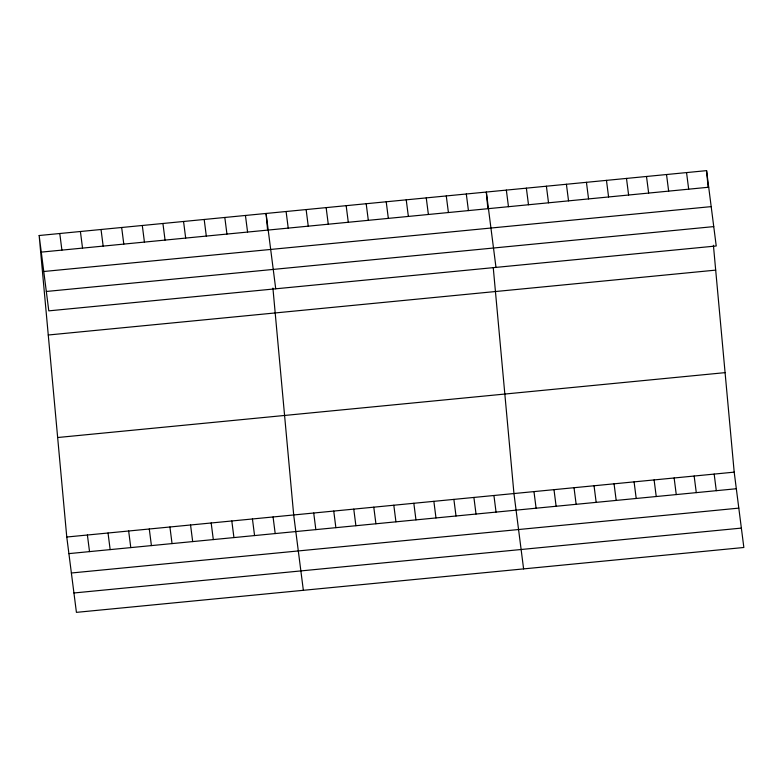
<?xml version="1.0" encoding="UTF-8"?>
<svg xmlns="http://www.w3.org/2000/svg" width="783" height="783" viewBox="0 0 783 783"><rect width="100%" height="100%" fill="white"/><g stroke="black" fill="none" stroke-linecap="round" stroke-linejoin="round"><path stroke-width="1.17" d="M39.15 235.517L706.579 170.635L716.23 245.979L48.8 310.861L39.15 235.517L66.77 537.021L76.421 612.365L743.85 547.483L734.2 472.139L713.411 245.255M41.274 252.116L708.703 187.235M43.76 271.505L711.189 206.624M46.314 291.472L713.744 226.6M48.262 335.007L715.691 270.125M57.658 437.521L725.078 372.639M66.77 537.021L734.2 472.139M68.894 553.62L736.323 488.739M71.38 572.999L738.809 508.128M73.945 592.976L741.364 528.094M686.554 172.583L688.678 189.183M714.174 474.087L716.298 490.687M666.529 174.531L668.653 191.13M694.149 476.025L696.283 492.624M646.504 176.469L648.637 193.068M674.134 477.973L676.258 494.572M626.488 178.416L628.612 195.016M654.108 479.92L656.232 496.52M606.463 180.364L608.587 196.964M634.083 481.868L636.207 498.468M586.438 182.312L588.562 198.911M614.058 483.816L616.192 500.415M566.412 184.259L568.546 200.859M594.043 485.763L596.166 502.363M546.397 186.207L548.521 202.807M574.017 487.711L576.141 504.311M526.372 188.155L528.496 204.754M553.992 489.649L556.116 506.249M506.347 190.093L508.47 206.692M533.967 491.597L536.101 508.196M495.982 267.394L486.321 192.041L487.848 208.63M523.602 568.898L513.951 493.544L493.27 267.855M466.306 193.988L468.43 210.588M493.926 495.492L496.05 512.092M446.281 195.936L448.405 212.536M473.901 497.44L476.025 514.04M426.255 197.884L428.379 214.483M453.876 499.388L456.009 515.987M406.23 199.831L408.364 216.431M433.86 501.335L435.984 517.935M386.215 201.779L388.339 218.379M413.835 503.273L415.959 519.873M366.19 203.727L368.313 220.326M393.81 505.221L395.934 521.821M346.164 205.665L348.288 222.264M373.785 507.169L375.918 523.768M326.139 207.612L328.273 224.212M353.769 509.116L355.893 525.716M306.124 209.56L308.248 226.16M333.744 511.064L335.868 527.664M286.098 211.508L288.222 228.107M313.719 513.012L315.843 529.611M275.724 288.81L266.073 213.456L267.59 230.036M303.354 590.304L293.694 514.96L272.915 288.075M245.441 215.462L247.575 232.062M273.071 516.966L275.195 533.566M224.819 217.468L226.943 234.068M252.439 518.963L254.563 535.562M204.187 219.475L206.311 236.075M231.807 520.969L233.931 537.569M183.555 221.472L185.679 238.071M211.175 522.975L213.309 539.575M162.923 223.478L165.056 240.078M190.553 524.982L192.677 541.582M142.3 225.484L144.424 242.084M169.921 526.988L172.045 543.588M121.668 227.491L123.792 244.09M149.289 528.995L151.413 545.594M101.036 229.497L103.16 246.097M128.657 531.001L130.79 547.601M80.404 231.504L82.538 248.103M108.034 533.008L110.158 549.607M59.782 233.51L61.906 250.11M87.402 535.014L89.526 551.614M706.579 170.635L708.096 187.215"/></g></svg>
